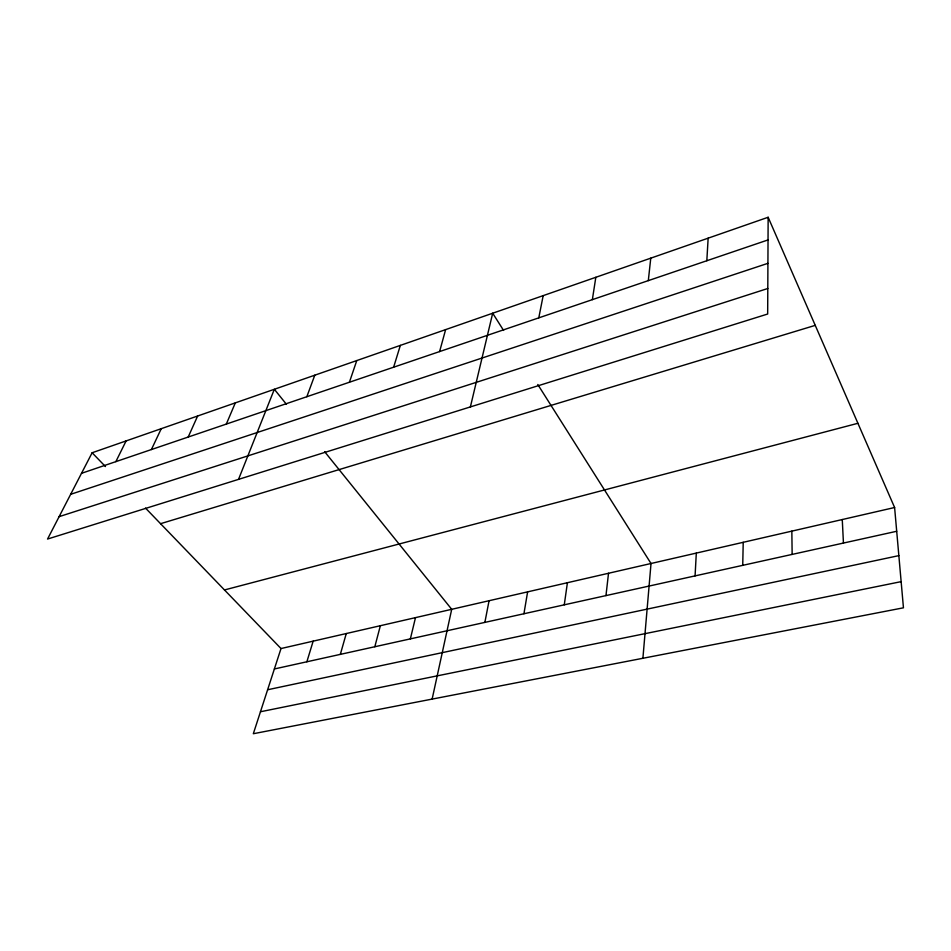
<?xml version="1.0" encoding="UTF-8"?>
<svg xmlns="http://www.w3.org/2000/svg" width="951" height="951" viewBox="0 0 951 951"><rect width="100%" height="100%" fill="white"/><g stroke="black" fill="none" stroke-linecap="round" stroke-linejoin="round"><path stroke-width="1.43" d="M768.146 217.268L767.671 314.02L47.55 539.051L92.128 452.759L768.146 217.268L894.606 507.513L903.45 607.808L253.323 733.732L281.009 648.546L894.606 507.513M742.731 565.346L743.218 542.308M695.074 575.89L696.31 553.09M706.819 260.74L708.15 238.166M642.9 658.27L651.019 563.503L537.779 384.489M648.309 280.628L650.769 258.161M605.965 595.599L608.521 573.263M564.276 604.824L567.414 582.713M592.354 299.648L595.825 277.288M523.93 613.752L527.615 591.867M484.867 622.394L489.064 600.723M538.777 317.86L543.187 295.63M432.134 699.104L451.713 609.306L324.6 451.642M470.388 406.921L492.689 313.224L503.578 330.425M410.368 638.882L415.492 617.639M374.813 646.751L380.364 625.71M439.6 351.573L445.627 329.617M340.327 654.383L346.271 633.544M306.864 661.777L313.164 641.152M393.631 367.205L400.347 345.391M349.409 382.243L356.768 360.572M306.84 396.71L314.793 375.193M238.523 479.375L274.34 389.28L286.453 404.306M226.314 424.087L235.313 402.879M188.191 437.044L197.642 416.003M151.399 449.55L161.266 428.675M115.856 461.639L126.114 440.919M81.513 473.313L768.039 239.925M70.659 494.318L767.921 263.332M59.117 516.655L767.802 288.498M160.564 523.692L815.245 325.361M224.495 589.953L857.909 423.29M274.375 668.969L896.698 531.276M267.611 689.76L898.85 555.634M260.455 711.764L901.144 581.643M92.128 452.759L105.454 466.561M145.515 508.096L281.009 648.546M842.265 519.543L843.442 543.057M791.838 531.134L792.147 554.409"/></g></svg>
